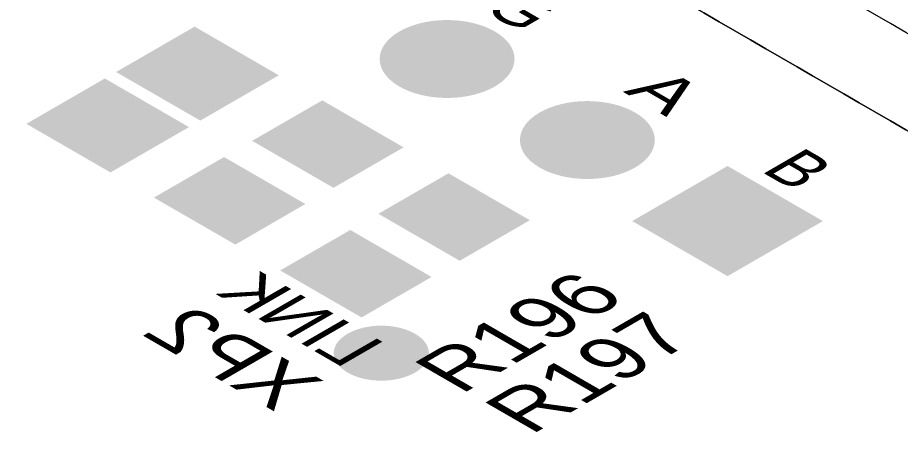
# Model space of a CAD drawing. Header units: millimetres. Extents: x -6 to 177, y -65 to 42.
# Drawn here: x 38.25 to 49.38, y -5.44 to -0.19 of the extents above; entities that cross this region are included whole.
import ezdxf

# ---------------------------------------------------------------- set-up
doc = ezdxf.new("R2010")
doc.units = ezdxf.units.MM
for name, color, linetype, true_color in [('Bottom Layer- Bottom', 7, 'Continuous', 0xffffff), ('Bottom Overlay- Bot Silk', 7, 'Continuous', 0xffffff), ('Bottom Solder- Bot Mask', 7, 'Continuous', 0xffffff), ('Multi-Layer', 7, 'Continuous', 0xffffff), ('Pad Holes', 7, 'Continuous', 0xffffff), ('Top Layer- Top', 7, 'Continuous', 0xffffff), ('Top Overlay- Top Silk', 7, 'Continuous', 0xffffff), ('Top Paste- Top Paste', 7, 'Continuous', 0xffffff), ('Top Solder- Top Mask', 7, 'Continuous', 0xffffff), ('Via Holes', 7, 'Continuous', 0xffffff)]:
    doc.layers.add(name, color=color, linetype=linetype, true_color=true_color)
doc.styles.add('Arial', font='')
doc.styles.get('Arial').set_extended_font_data('Arial')

# ---------------------------------------------------------------- blocks, each defined once
blk = doc.blocks.new('RES_0805_2012_336')
at = {"layer": 'Top Layer- Top', "linetype": 'Continuous', "lineweight": 18}
for points in [[(42.232, -2.296), (41.277, -1.745), (42.091, -1.276), (43.045, -1.827)], [(40.995, -3.011), (40.04, -2.46), (40.853, -1.99), (41.808, -2.541)]]:
    blk.add_hatch(color=7, dxfattribs=at).paths.add_polyline_path(points, flags=0)
at = {"layer": 'Top Paste- Top Paste', "linetype": 'Continuous', "lineweight": 18}
for points in [[(42.232, -2.296), (41.277, -1.745), (42.091, -1.276), (43.045, -1.827)], [(40.995, -3.011), (40.04, -2.46), (40.853, -1.99), (41.808, -2.541)]]:
    blk.add_hatch(color=7, dxfattribs=at).paths.add_polyline_path(points, flags=0)
at = {"layer": 'Top Solder- Top Mask', "linetype": 'Continuous', "lineweight": 18}
for points in [[(42.232, -2.337), (41.207, -1.745), (42.091, -1.235), (43.116, -1.827)], [(40.995, -3.052), (39.969, -2.46), (40.853, -1.949), (41.878, -2.541)]]:
    blk.add_hatch(color=7, dxfattribs=at).paths.add_polyline_path(points, flags=0)
blk = doc.blocks.new('CAP_0805_2012_80')
at = {"layer": 'Top Layer- Top', "linetype": 'Continuous', "lineweight": 18}
for points in [[(40.482, -0.347), (41.472, -0.919), (40.553, -1.449), (39.563, -0.878)], [(39.35, -1), (40.34, -1.572), (39.421, -2.102), (38.431, -1.531)]]:
    blk.add_hatch(color=7, dxfattribs=at).paths.add_polyline_path(points, flags=0)
at = {"layer": 'Top Paste- Top Paste', "linetype": 'Continuous', "lineweight": 18}
for points in [[(40.482, -0.347), (41.472, -0.919), (40.553, -1.449), (39.563, -0.878)], [(39.35, -1), (40.34, -1.572), (39.421, -2.102), (38.431, -1.531)]]:
    blk.add_hatch(color=7, dxfattribs=at).paths.add_polyline_path(points, flags=0)
at = {"layer": 'Top Solder- Top Mask', "linetype": 'Continuous', "lineweight": 18}
for points in [[(40.482, -0.306), (41.543, -0.919), (40.553, -1.49), (39.492, -0.878)], [(39.35, -0.959), (40.411, -1.572), (39.421, -2.143), (38.361, -1.531)]]:
    blk.add_hatch(color=7, dxfattribs=at).paths.add_polyline_path(points, flags=0)
blk = doc.blocks.new('RES_0805_2012_40')
at = {"layer": 'Top Layer- Top', "linetype": 'Continuous', "lineweight": 18}
for points in [[(43.823, -3.215), (42.868, -2.664), (43.682, -2.194), (44.636, -2.745)], [(42.586, -3.929), (41.631, -3.378), (42.444, -2.909), (43.399, -3.46)]]:
    blk.add_hatch(color=7, dxfattribs=at).paths.add_polyline_path(points, flags=0)
at = {"layer": 'Top Paste- Top Paste', "linetype": 'Continuous', "lineweight": 18}
for points in [[(43.823, -3.215), (42.868, -2.664), (43.682, -2.194), (44.636, -2.745)], [(42.586, -3.929), (41.631, -3.378), (42.444, -2.909), (43.399, -3.46)]]:
    blk.add_hatch(color=7, dxfattribs=at).paths.add_polyline_path(points, flags=0)
at = {"layer": 'Top Solder- Top Mask', "linetype": 'Continuous', "lineweight": 18}
for points in [[(43.823, -3.256), (42.798, -2.664), (43.682, -2.154), (44.707, -2.745)], [(42.586, -3.97), (41.56, -3.378), (42.444, -2.868), (43.469, -3.46)]]:
    blk.add_hatch(color=7, dxfattribs=at).paths.add_polyline_path(points, flags=0)
blk = doc.blocks.new('PW_3_B_24')
at = {"layer": 'Bottom Layer- Bottom', "linetype": 'Continuous', "lineweight": 18}
h = blk.add_hatch(color=7, dxfattribs=at)
edge = h.paths.add_edge_path(flags=0)
edge.add_ellipse((43.664, -0.714), major_axis=(-0.8, 0), ratio=0.57735, start_angle=0, end_angle=360)
h = blk.add_hatch(color=7, dxfattribs=at)
edge = h.paths.add_edge_path(flags=0)
edge.add_ellipse((45.432, -1.735), major_axis=(-0.8, 0), ratio=0.57735, start_angle=0, end_angle=360)
blk.add_hatch(color=7, dxfattribs=at).paths.add_polyline_path([(47.199, -3.409), (46.068, -2.756), (47.199, -2.102), (48.331, -2.756)], flags=0)
at = {"layer": 'Bottom Solder- Bot Mask', "linetype": 'Continuous', "lineweight": 18}
h = blk.add_hatch(color=7, dxfattribs=at)
edge = h.paths.add_edge_path(flags=0)
edge.add_ellipse((43.664, -0.714), major_axis=(-0.85, 0), ratio=0.57735, start_angle=0, end_angle=360)
h = blk.add_hatch(color=7, dxfattribs=at)
edge = h.paths.add_edge_path(flags=0)
edge.add_ellipse((45.432, -1.735), major_axis=(-0.85, 0), ratio=0.57735, start_angle=0, end_angle=360)
blk.add_hatch(color=7, dxfattribs=at).paths.add_polyline_path([(47.199, -3.45), (45.997, -2.756), (47.199, -2.062), (48.401, -2.756)], flags=0)
at = {"layer": 'Multi-Layer', "linetype": 'Continuous', "lineweight": 18}
h = blk.add_hatch(color=9, dxfattribs=at)
edge = h.paths.add_edge_path(flags=0)
edge.add_ellipse((43.664, -0.714), major_axis=(-0.8, 0), ratio=0.57735, start_angle=0, end_angle=360)
h = blk.add_hatch(color=9, dxfattribs=at)
edge = h.paths.add_edge_path(flags=0)
edge.add_ellipse((45.432, -1.735), major_axis=(-0.8, 0), ratio=0.57735, start_angle=0, end_angle=360)
blk.add_hatch(color=9, dxfattribs=at).paths.add_polyline_path([(47.199, -3.409), (46.068, -2.756), (47.199, -2.102), (48.331, -2.756)], flags=0)
at = {"layer": 'Pad Holes', "linetype": 'Continuous', "lineweight": 18}
h = blk.add_hatch(color=7, dxfattribs=at)
edge = h.paths.add_edge_path(flags=0)
edge.add_ellipse((43.664, -0.714), major_axis=(-0.5, 0), ratio=0.57735, start_angle=0, end_angle=360)
h = blk.add_hatch(color=7, dxfattribs=at)
edge = h.paths.add_edge_path(flags=0)
edge.add_ellipse((45.432, -1.735), major_axis=(-0.5, 0), ratio=0.57735, start_angle=0, end_angle=360)
h = blk.add_hatch(color=7, dxfattribs=at)
edge = h.paths.add_edge_path(flags=0)
edge.add_ellipse((47.199, -2.756), major_axis=(-0.5, 0), ratio=0.57735, start_angle=0, end_angle=360)
at = {"layer": 'Top Layer- Top', "linetype": 'Continuous', "lineweight": 18}
h = blk.add_hatch(color=7, dxfattribs=at)
edge = h.paths.add_edge_path(flags=0)
edge.add_ellipse((43.664, -0.714), major_axis=(-0.8, 0), ratio=0.57735, start_angle=0, end_angle=360)
h = blk.add_hatch(color=7, dxfattribs=at)
edge = h.paths.add_edge_path(flags=0)
edge.add_ellipse((45.432, -1.735), major_axis=(-0.8, 0), ratio=0.57735, start_angle=0, end_angle=360)
blk.add_hatch(color=7, dxfattribs=at).paths.add_polyline_path([(47.199, -3.409), (46.068, -2.756), (47.199, -2.102), (48.331, -2.756)], flags=0)
at = {"layer": 'Top Solder- Top Mask', "linetype": 'Continuous', "lineweight": 18}
h = blk.add_hatch(color=7, dxfattribs=at)
edge = h.paths.add_edge_path(flags=0)
edge.add_ellipse((43.664, -0.714), major_axis=(-0.85, 0), ratio=0.57735, start_angle=0, end_angle=360)
h = blk.add_hatch(color=7, dxfattribs=at)
edge = h.paths.add_edge_path(flags=0)
edge.add_ellipse((45.432, -1.735), major_axis=(-0.85, 0), ratio=0.57735, start_angle=0, end_angle=360)
blk.add_hatch(color=7, dxfattribs=at).paths.add_polyline_path([(47.199, -3.45), (45.997, -2.756), (47.199, -2.062), (48.401, -2.756)], flags=0)

msp = doc.modelspace()

# ---------------------------------------------------------------- hatches: boundary and pattern name
at = {"layer": 'Bottom Layer- Bottom', "linetype": 'Continuous', "lineweight": 18}
h = msp.add_hatch(color=7, dxfattribs=at)
edge = h.paths.add_edge_path(flags=0)
edge.add_ellipse((42.835, -4.42), major_axis=(-0.55, 0), ratio=0.57735, start_angle=0, end_angle=360)
at = {"layer": 'Bottom Solder- Bot Mask', "linetype": 'Continuous', "lineweight": 18}
h = msp.add_hatch(color=7, dxfattribs=at)
edge = h.paths.add_edge_path(flags=0)
edge.add_ellipse((42.835, -4.42), major_axis=(-0.6, 0), ratio=0.57735, start_angle=0, end_angle=360)
at = {"layer": 'Top Layer- Top', "linetype": 'Continuous', "lineweight": 18}
h = msp.add_hatch(color=7, dxfattribs=at)
edge = h.paths.add_edge_path(flags=0)
edge.add_ellipse((42.835, -4.42), major_axis=(-0.55, 0), ratio=0.57735, start_angle=0, end_angle=360)
at = {"layer": 'Top Solder- Top Mask', "linetype": 'Continuous', "lineweight": 18}
h = msp.add_hatch(color=7, dxfattribs=at)
edge = h.paths.add_edge_path(flags=0)
edge.add_ellipse((42.835, -4.42), major_axis=(-0.6, 0), ratio=0.57735, start_angle=0, end_angle=360)
at = {"layer": 'Via Holes', "linetype": 'Continuous', "lineweight": 18}
h = msp.add_hatch(color=7, dxfattribs=at)
edge = h.paths.add_edge_path(flags=0)
edge.add_ellipse((42.835, -4.42), major_axis=(-0.3, 0), ratio=0.57735, start_angle=0, end_angle=360)

# ---------------------------------------------------------------- linework, layer by layer
at = {"color": 252, "linetype": 'Continuous', "lineweight": 13}
for points, degree in [([(44.194, 4.287), (70.004, -10.614)], 1), ([(67.882, -11.023), (65.79, -9.815), (61.607, -7.4), (55.331, -3.776), (49.056, -0.153), (44.872, 2.262), (42.78, 3.47)], 3), ([(44.194, 3.062), (70.004, -11.839)], 1), ([(67.882, -12.247), (65.79, -11.04), (61.607, -8.624), (55.331, -5.001), (49.056, -1.378), (44.872, 1.038), (42.78, 2.245)], 3), ([(-6.364, 0.816), (2.946, -4.559), (21.567, -15.309), (49.497, -31.435), (77.428, -47.561), (96.049, -58.311), (105.359, -63.687)], 3), ([(-6.364, -0.408), (2.946, -5.784), (21.567, -16.534), (49.497, -32.66), (77.428, -48.786), (96.049, -59.536), (105.359, -64.911)], 3)]:
    msp.add_open_spline(points, degree=degree, dxfattribs=at)
at = {"color": 163, "linetype": 'Continuous', "lineweight": 18}
for points, degree in [([(44.194, 3.062), (70.004, -11.839)], 1), ([(42.78, 2.245), (44.872, 1.038), (49.056, -1.378), (55.331, -5.001), (61.607, -8.624), (65.79, -11.04), (67.882, -12.247)], 3), ([(-6.364, -0.408), (2.946, -5.784), (21.567, -16.534), (49.497, -32.66), (77.428, -48.786), (96.049, -59.536), (105.359, -64.911)], 3)]:
    msp.add_open_spline(points, degree=degree, dxfattribs=at)

# ---------------------------------------------------------------- block references
for name in ['CAP_0805_2012_80', 'PW_3_B_24', 'RES_0805_2012_336', 'RES_0805_2012_40']:
    msp.add_blockref(name, (0, 0), dxfattribs=at)

# ---------------------------------------------------------------- texts
at = {"layer": 'Bottom Overlay- Bot Silk', "color": 44, "linetype": 'Continuous', "lineweight": 13, "extrusion": (0, -0.816497, -0.57735), "attachment_point": 7, "text_direction": (-0.707107, 0.408248, -0.57735), "line_spacing_factor": 1.047437, "style": 'Arial'}
for s, insert, char_height in [('\\fArial|b0|i0;\\W0.9974;LINK', (42.378, -4.617, 0.086), 0.75), ('\\fArial|b0|i0;\\W1.0069;XP2', (41.502, -5.164, 0.104), 0.912)]:
    msp.add_mtext(s, dxfattribs=dict(at, insert=insert, char_height=char_height))
at = {"layer": 'Top Overlay- Top Silk', "color": 2, "linetype": 'Continuous', "lineweight": 13, "extrusion": (0, 0.816497, 0.57735), "attachment_point": 7, "line_spacing_factor": 1.047437, "style": 'Arial'}
for s, insert, char_height, text_direction in [('\\fArial|b0|i0;\\W0.9375;G', (44.069, -0.081, 0.132), 0.75, (0.707107, -0.408248, 0.57735)), ('\\fArial|b0|i0;\\W1.1241;A', (45.876, -1.125, 0.132), 0.75, (0.707107, -0.408248, 0.57735)), ('\\fArial|b0|i0;\\W0.9077;B', (47.604, -2.123, 0.132), 0.75, (0.707107, -0.408248, 0.57735)), ('\\fArial|b0|i0;\\W0.9763;R196', (43.848, -4.951, 0.16), 0.912, (0.707107, 0.408248, -0.57735)), ('\\fArial|b0|i0;\\W0.9760;R197', (44.731, -5.461, 0.16), 0.912, (0.707107, 0.408248, -0.57735))]:
    msp.add_mtext(s, dxfattribs=dict(at, insert=insert, char_height=char_height, text_direction=text_direction))

doc.saveas('drawing.dxf')
